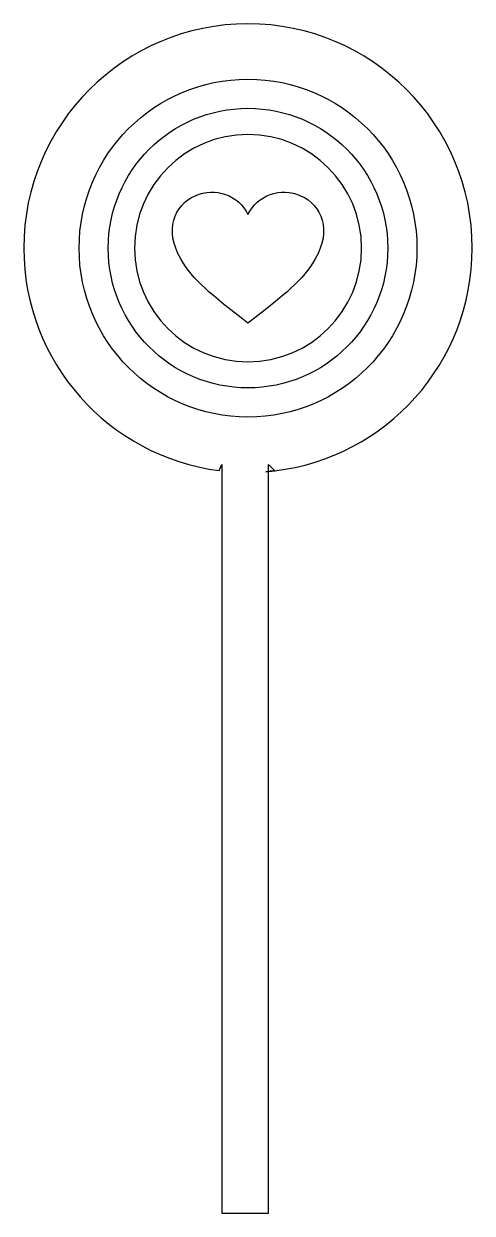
# Model space of a CAD drawing. Header units: centimetres. Extents: x -3.6 to 3.6, y -9.4 to 9.4.
import ezdxf

# ---------------------------------------------------------------- set-up
doc = ezdxf.new("R2010")
doc.units = ezdxf.units.CM
doc.header["$MEASUREMENT"] = 0
doc.layers.add('Camada 1', color=7, linetype='Continuous')

msp = doc.modelspace()

# ---------------------------------------------------------------- linework, layer by layer
at = {"layer": 'Camada 1'}
for points, knots in [([(0.3241, 2.44024), (0.3241, 2.44024), (0.3241, -9.42082), (0.3241, -9.42082), (0.3241, -9.42082), (0.3241, -9.42082), (-0.41443, -9.42082), (-0.41443, -9.42082), (-0.41443, -9.42082), (-0.41443, -9.42082), (-0.41443, 2.44024), (-0.41443, 2.44024), (-0.41443, 2.44024), (-0.41443, 2.44024), (-0.45938, 2.34301), (-0.45938, 2.34301), (-0.45938, 2.34301), (-2.20545, 2.56906), (-3.55368, 4.05989), (-3.55368, 5.86712), (-3.55368, 5.86712), (-3.55368, 7.82993), (-1.96277, 9.42082), (0.00001, 9.42082), (0.00001, 9.42082), (1.9624, 9.42082), (3.55371, 7.82993), (3.55371, 5.86712), (3.55371, 5.86712), (3.55371, 4.04774), (2.18687, 2.548), (0.42297, 2.33977), (0.42297, 2.33977), (0.42297, 2.33977), (0.3241, 2.44024), (0.3241, 2.44024)], [0, 0, 0, 0, 0.1, 0.1, 0.1, 0.1, 0.2, 0.2, 0.2, 0.2, 0.3, 0.3, 0.3, 0.3, 0.4, 0.4, 0.4, 0.4, 0.5, 0.5, 0.5, 0.5, 0.6, 0.6, 0.6, 0.6, 0.7, 0.7, 0.7, 0.7, 0.8, 0.8, 0.8, 0.8, 1, 1, 1, 1]), ([(0.00001, 3.19052), (1.47787, 3.19052), (2.67704, 4.38966), (2.67704, 5.86755), (2.67704, 5.86755), (2.67704, 7.34586), (1.4779, 8.54415), (0.00001, 8.54415), (0.00001, 8.54415), (-1.47827, 8.54415), (-2.67662, 7.34583), (-2.67662, 5.86755), (-2.67662, 5.86755), (-2.67662, 4.38966), (-1.47827, 3.19052), (0.00001, 3.19052)], [0, 0, 0, 0, 0.2, 0.2, 0.2, 0.2, 0.4, 0.4, 0.4, 0.4, 0.6, 0.6, 0.6, 0.6, 1, 1, 1, 1]), ([(0.00001, 3.65235), (1.22347, 3.65235), (2.21521, 4.64409), (2.21521, 5.86712), (2.21521, 5.86712), (2.21521, 7.09058), (1.2235, 8.08232), (0.00001, 8.08232), (0.00001, 8.08232), (-1.22345, 8.08232), (-2.21519, 7.09058), (-2.21519, 5.86712), (-2.21519, 5.86712), (-2.21518, 4.64409), (-1.22345, 3.65235), (0.00001, 3.65235)], [0, 0, 0, 0, 0.2, 0.2, 0.2, 0.2, 0.4, 0.4, 0.4, 0.4, 0.6, 0.6, 0.6, 0.6, 1, 1, 1, 1]), ([(-1.79995, 5.86755), (-1.79995, 6.86172), (-0.99416, 7.66748), (0.00001, 7.66748), (0.00001, 7.66748), (0.99418, 7.66748), (1.80037, 6.86172), (1.80037, 5.86755), (1.80037, 5.86755), (1.80037, 4.87338), (0.99418, 4.06722), (0.00001, 4.06722), (0.00001, 4.06722), (-0.99416, 4.06719), (-1.79995, 4.87337), (-1.79995, 5.86755)], [0, 0, 0, 0, 0.2, 0.2, 0.2, 0.2, 0.4, 0.4, 0.4, 0.4, 0.6, 0.6, 0.6, 0.6, 1, 1, 1, 1]), ([(0.00001, 4.68055), (0.58175, 5.12132), (0.87753, 5.36926), (1.06628, 5.69578), (1.06628, 5.69578), (1.33126, 6.156), (1.17, 6.54573), (0.83456, 6.69805), (0.83456, 6.69805), (0.51936, 6.84066), (0.14585, 6.70697), (0.00001, 6.39825), (0.00001, 6.39825), (-0.14583, 6.70694), (-0.51976, 6.84063), (-0.83576, 6.69805), (-0.83576, 6.69805), (-1.17078, 6.54573), (-1.33122, 6.156), (-1.06624, 5.69578), (-1.06624, 5.69578), (-0.87827, 5.36926), (-0.58255, 5.12131), (0.00001, 4.68055)], [0, 0, 0, 0, 0.14285714, 0.14285714, 0.14285714, 0.14285714, 0.28571429, 0.28571429, 0.28571429, 0.28571429, 0.42857143, 0.42857143, 0.42857143, 0.42857143, 0.57142857, 0.57142857, 0.57142857, 0.57142857, 0.71428571, 0.71428571, 0.71428571, 0.71428571, 1, 1, 1, 1]), ([(0.28198, 2.32517), (0.32894, 2.32922), (0.37596, 2.33409), (0.42295, 2.33975), (0.42295, 2.33975), (0.42295, 2.33975), (0.28198, 2.32517), (0.28198, 2.32517)], [0, 0, 0, 0, 0.33333333, 0.33333333, 0.33333333, 0.33333333, 1, 1, 1, 1])]:
    msp.add_open_spline(points, degree=3, knots=knots, dxfattribs=at)

doc.saveas('drawing.dxf')
